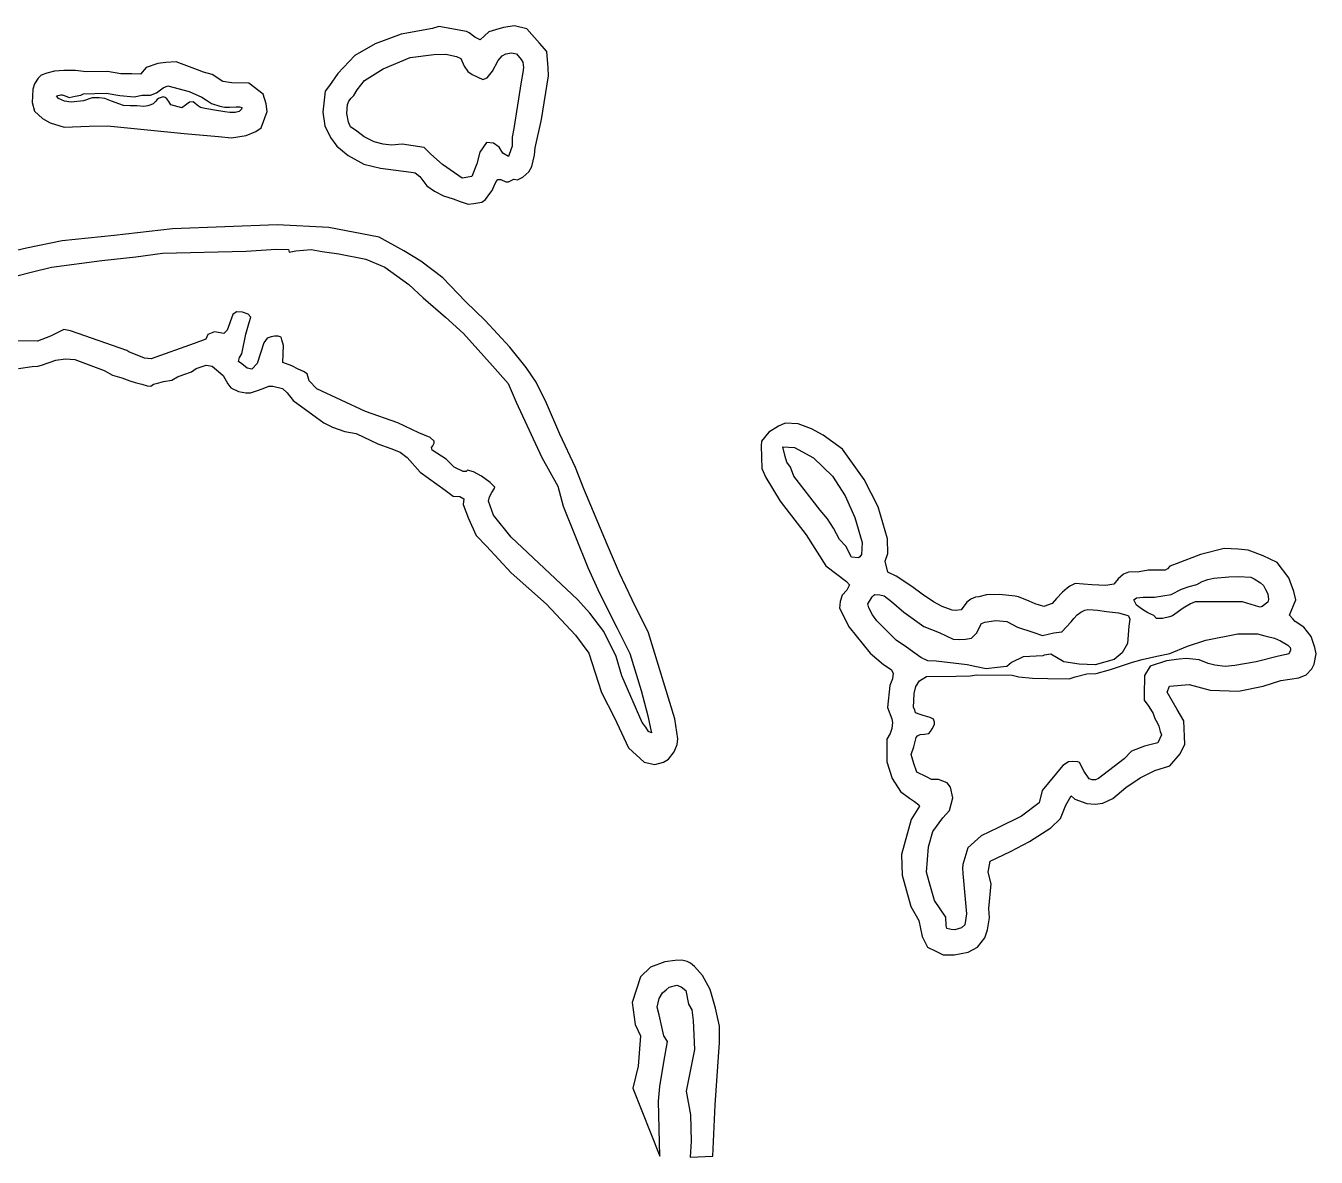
# Model space of a CAD drawing. Header units: metres. Extents: x 255476 to 378809, y 1739479 to 2227865.
# Drawn here: x 321804 to 324317, y 1908035 to 1910237 of the extents above; entities that cross this region are included whole.
import ezdxf

# ---------------------------------------------------------------- set-up
doc = ezdxf.new("R2010")
doc.units = ezdxf.units.M
doc.header["$MEASUREMENT"] = 0
doc.layers.add('MANGROOVE BUFFER ZONE', color=120, linetype='Continuous')

msp = doc.modelspace()

# ---------------------------------------------------------------- linework, layer by layer
at = {"layer": 'MANGROOVE BUFFER ZONE', "flags": 128}
for points in [[(322808.4, 1910054.4), (322821.6, 1910139.9), (322821.3, 1910155.2), (322818.7, 1910187.3), (322804.3, 1910203.3), (322779.5, 1910231.1), (322755.4, 1910237), (322734.3, 1910233.6), (322718.4, 1910229.2), (322705.8, 1910225.4), (322689.1, 1910209.7), (322678.7, 1910214.6), (322667.6, 1910223.2), (322662.2, 1910226.1), (322644.3, 1910229), (322619.7, 1910233.9), (322608.3, 1910235.5), (322596.1, 1910232), (322534.9, 1910220.8), (322484.1, 1910202.1), (322445.1, 1910179.2), (322412, 1910144.3), (322395.8, 1910121), (322387.1, 1910109.6), (322382.5, 1910068.9), (322386.1, 1910042.3), (322397.2, 1910019.6), (322409.9, 1910002.8), (322431.9, 1909984.3), (322462.3, 1909967.8), (322494.5, 1909960.2), (322554.6, 1909952.4), (322562.1, 1909951.1), (322571.6, 1909943.4), (322584.9, 1909925.8), (322600.2, 1909915), (322617.4, 1909906.1), (322636.2, 1909900.1), (322650.1, 1909895.3), (322665.5, 1909889.8), (322676.6, 1909891.1), (322691.9, 1909893.8), (322699.4, 1909899.1), (322707.9, 1909910.8), (322712.2, 1909916.3), (322716.4, 1909925.5), (322719.9, 1909934.2), (322723.5, 1909938), (322729, 1909938.1), (322738.7, 1909933.2), (322744, 1909933.2), (322754.7, 1909938.7), (322761.8, 1909937.5), (322771.8, 1909942.2), (322783.3, 1909952.8), (322789.6, 1909962.9), (322794.9, 1909985.2), (322796, 1909999.4)], [(322432.2, 1910049.5), (322429.5, 1910066.4), (322430.5, 1910083.8), (322433.1, 1910090.5), (322437.9, 1910096.1), (322443.1, 1910101.4), (322449.2, 1910112.3), (322463.4, 1910130.4), (322499.9, 1910153.2), (322552.7, 1910175.2), (322598.9, 1910181.3), (322622.1, 1910181.9), (322642.8, 1910177.2), (322651.2, 1910173.5), (322657.5, 1910158.4), (322664.6, 1910148.2), (322673.3, 1910142.3), (322694.2, 1910132.2), (322702.6, 1910135.9), (322712.9, 1910148.4), (322724.2, 1910169.3), (322731.9, 1910178.8), (322738.6, 1910182.3), (322750, 1910184.2), (322759.7, 1910182.3), (322769, 1910171.5), (322772, 1910166.5), (322773.1, 1910155.8), (322772.2, 1910145.8), (322768.5, 1910128.1), (322754.5, 1910037), (322751.2, 1910020.4), (322750.9, 1910003), (322745.2, 1909986.5), (322744.3, 1909982.7), (322732.7, 1909988.9), (322725.8, 1910000.9), (322714.7, 1910008.4), (322701.5, 1910009.6), (322688.1, 1909991), (322682.4, 1909968.3), (322672.5, 1909943.5), (322653.6, 1909940.2), (322615.4, 1909966.8), (322593, 1909986.9), (322580, 1910000.2), (322537.1, 1910006.6), (322516.4, 1910004.5), (322500.1, 1910006.6), (322482.7, 1910011.4), (322462.8, 1910021), (322448.5, 1910032.1), (322436.4, 1910040.6)], [(322266.6, 1910103.8), (322238.4, 1910125.3), (322205.1, 1910125.7), (322187.6, 1910128.9), (322167, 1910142.3), (322150.2, 1910146.7), (322138.6, 1910151), (322097.2, 1910167), (322076.5, 1910165.9), (322061.1, 1910163.7), (322038.8, 1910155.6), (322027.3, 1910143), (322010.4, 1910143.7), (321988.9, 1910143.7), (321963.1, 1910148.3), (321921.5, 1910147.3), (321901.2, 1910149.8), (321878.2, 1910149.8), (321860.3, 1910148.9), (321844.9, 1910144.9), (321834.2, 1910140.9), (321828.3, 1910135.1), (321821.3, 1910124.3), (321817.7, 1910113.5), (321816.7, 1910087.9), (321820.9, 1910070.7), (321836.7, 1910056.5), (321851.8, 1910048.3), (321878.8, 1910039.4), (321927.3, 1910041.9), (321963, 1910042.1), (322112.3, 1910027.7), (322179.3, 1910021.8), (322204.9, 1910018.7), (322233.1, 1910023.6), (322252.1, 1910031.2), (322262.5, 1910038.4), (322274.1, 1910070), (322272.3, 1910085.4)], [(321863.7, 1910100.6), (321872.4, 1910102.9), (321874.5, 1910102.9), (321875.1, 1910102.9), (321881.1, 1910100.4), (321888.8, 1910097.3), (321900.5, 1910099.8), (321911.5, 1910101.7), (321916.4, 1910104.8), (321960.4, 1910106.2), (321987.3, 1910101.5), (322015.4, 1910098.8), (322030.6, 1910101.9), (322047.2, 1910101.9), (322058.5, 1910106.4), (322071.8, 1910116.4), (322080.6, 1910119.9), (322122.4, 1910108.9), (322146.7, 1910098.4), (322156.2, 1910092.4), (322165.8, 1910085.6), (322181.9, 1910080.4), (322191.2, 1910078.9), (322201.1, 1910078.9), (322213.7, 1910079.1), (322220.3, 1910079.1), (322224.6, 1910077.7), (322224.2, 1910074.8), (322219.9, 1910070), (322211.6, 1910068), (322201.3, 1910068.2), (322192, 1910069.4), (322171.5, 1910072.9), (322160.8, 1910074.8), (322152.7, 1910075.8), (322144.5, 1910078.3), (322140.6, 1910080.4), (322134.1, 1910086), (322130.2, 1910089.3), (322123, 1910088.4), (322114.9, 1910082.4), (322107.7, 1910077.1), (322086.8, 1910083.2), (322082.5, 1910089.6), (322078.8, 1910094.7), (322075.3, 1910097.6), (322071.6, 1910098.5), (322063.7, 1910096.2), (322059.7, 1910093.6), (322056.7, 1910089.7), (322052.1, 1910085.1), (322047.6, 1910083.1), (322041.6, 1910081.3), (322034.1, 1910080.2), (322020.5, 1910081.5), (322007.4, 1910081), (321994.6, 1910082), (321970.8, 1910090.4), (321957.9, 1910095.4), (321947.1, 1910097), (321933.6, 1910097), (321916.7, 1910091), (321892.2, 1910088.5), (321879.7, 1910090.6), (321867.9, 1910095.4)], [(324264.8, 1909089.6), (324277.2, 1909119.7), (324273.1, 1909135.8), (324263.6, 1909162.2), (324240.7, 1909192.6), (324213.5, 1909205.2), (324184, 1909216.5), (324164.7, 1909218.6), (324137.4, 1909219.6), (324091.3, 1909208.1), (324044.3, 1909189.9), (324032, 1909185.4), (324027.3, 1909179.9), (324022.5, 1909177.4), (324009, 1909177.4), (323989.5, 1909177.4), (323971.7, 1909173.9), (323951.4, 1909173.4), (323941.7, 1909169.4), (323930.9, 1909160.4), (323922.6, 1909150.4), (323907.1, 1909147.4), (323880.1, 1909149.1), (323847.3, 1909151.6), (323837.3, 1909146.1), (323831.8, 1909142.3), (323822.5, 1909134.6), (323811.3, 1909122.3), (323802.8, 1909112.6), (323786.5, 1909106.8), (323769.8, 1909112.1), (323757.8, 1909117.1), (323736.8, 1909125.6), (323730.3, 1909126.8), (323700, 1909130.3), (323675, 1909129.3), (323659.9, 1909125.5), (323653.5, 1909124.8), (323644.5, 1909121), (323636.5, 1909115.3), (323625.4, 1909100.2), (323614.4, 1909098.9), (323607.9, 1909099.9), (323588.1, 1909106.4), (323571.6, 1909115.6), (323549.3, 1909130.7), (323529.5, 1909145.6), (323499, 1909165.7), (323482.7, 1909173.3), (323477.2, 1909194.9), (323482.4, 1909209.8), (323482, 1909238.3), (323463.7, 1909300.6), (323436.8, 1909353.8), (323394.4, 1909412.8), (323357, 1909439.9), (323334.2, 1909452.8), (323308.2, 1909462), (323282.8, 1909463.3), (323269.6, 1909457.7), (323250.6, 1909446), (323236.9, 1909428.8), (323236.3, 1909419.5), (323237.6, 1909375.6), (323245.4, 1909358.1), (323273.1, 1909311.9), (323323.7, 1909246.2), (323362, 1909186), (323402.1, 1909155.1), (323407.8, 1909149.1), (323403, 1909138.3), (323393.7, 1909128.9), (323389.9, 1909116.4), (323388.7, 1909103.6), (323407.1, 1909066.5), (323448.4, 1909016.1), (323474.3, 1908993.8), (323489.1, 1908984), (323493.1, 1908977.1), (323491.8, 1908966.2), (323486.3, 1908953), (323481.9, 1908910.4), (323490.4, 1908888.3), (323492, 1908881.1), (323490.2, 1908869.1), (323487.1, 1908859.3), (323480.6, 1908848.8), (323480.4, 1908804.2), (323491.1, 1908771.9), (323507.4, 1908746.4), (323525, 1908733.8), (323534.6, 1908727.2), (323543.1, 1908721), (323544.4, 1908717.8), (323528.2, 1908692.3), (323509.2, 1908623.8), (323510.5, 1908583.8), (323527.2, 1908523.1), (323543.3, 1908495.5), (323549.2, 1908464.4), (323559.9, 1908443.4), (323576, 1908435.8), (323590.3, 1908428.9), (323611.5, 1908428.9), (323638.8, 1908434), (323657, 1908443.4), (323671.3, 1908461.5), (323676.5, 1908477.7), (323680.7, 1908500.9), (323679.4, 1908519), (323683.8, 1908566.9), (323677.9, 1908589.8), (323681.9, 1908610.9), (323721.6, 1908630), (323758.6, 1908649.1), (323799.9, 1908675.6), (323818.7, 1908694.2), (323829.2, 1908719.9), (323839.9, 1908738), (323846.7, 1908731.9), (323869.9, 1908723), (323886.6, 1908721.7), (323901.4, 1908723.7), (323920.7, 1908733.1), (323946.3, 1908754.7), (323974, 1908773.3), (324002.8, 1908787.2), (324031.7, 1908796.4), (324051.8, 1908820), (324060.7, 1908838.8), (324059.1, 1908884.2), (324045.7, 1908906.2), (324026.4, 1908940.2), (324031.2, 1908951.4), (324069.1, 1908955.1), (324110.4, 1908943.7), (324165.7, 1908942), (324213.2, 1908951.5), (324248.1, 1908962.7), (324282.8, 1908968), (324297.4, 1908973.7), (324308.3, 1908985.5), (324312.7, 1908994.7), (324316.7, 1909014.8), (324314.3, 1909026.7), (324307.1, 1909048.6), (324292.9, 1909066.3), (324275.8, 1909077.3), (324271.4, 1909082.5)], [(323431.5, 1909208.1), (323428.2, 1909203.2), (323425.5, 1909201.5), (323412, 1909203), (323400.6, 1909224.2), (323388.8, 1909237.1), (323376.7, 1909259.3), (323365.4, 1909277.4), (323351.1, 1909294.2), (323299.5, 1909360.5), (323293.4, 1909378), (323285.9, 1909387.6), (323283, 1909398.5), (323278.2, 1909417.2), (323300.8, 1909416.2), (323337.7, 1909396.4), (323375.1, 1909360.4), (323399.3, 1909322.4), (323418.4, 1909280.1), (323432.5, 1909231.1)], [(323961.4, 1909119.7), (323967.1, 1909123.4), (323979.5, 1909125.2), (324001.9, 1909125.2), (324034.4, 1909130), (324054.6, 1909140.2), (324069.2, 1909145.8), (324084.4, 1909149.6), (324094.6, 1909155.3), (324105.6, 1909159.3), (324117.6, 1909161.8), (324146.3, 1909164.2), (324165.5, 1909164.9), (324189.2, 1909163.6), (324195.7, 1909160.3), (324208.3, 1909152.6), (324214.2, 1909147.8), (324217.7, 1909140), (324222.5, 1909131.4), (324224, 1909120.1), (324222.2, 1909114.9), (324211.8, 1909106.8), (324207.8, 1909105.4), (324198.5, 1909107.9), (324190.2, 1909110.5), (324173.1, 1909115.7), (324147, 1909115.6), (324119.6, 1909115.6), (324081, 1909116.1), (324072.1, 1909111.7), (324057.4, 1909103.4), (324037.2, 1909088.8), (324031, 1909086.7), (324017.4, 1909083.3), (324005.9, 1909083.4), (324000.8, 1909089.5), (323989, 1909094.3), (323978.4, 1909101.1), (323967, 1909109.3)], [(323735, 1909066.4), (323765, 1909056.5), (323784.1, 1909050.5), (323806, 1909055.6), (323821.5, 1909057.6), (323839.5, 1909076.7), (323844.8, 1909083.6), (323851.5, 1909090.3), (323858.6, 1909096), (323866, 1909099.4), (323872.2, 1909101), (323882.4, 1909100.4), (323891.1, 1909099.6), (323908.3, 1909096.9), (323931.7, 1909094.4), (323947.8, 1909089.8), (323951.4, 1909088.8), (323953.6, 1909082.2), (323952.1, 1909068.5), (323949.4, 1909035), (323938.6, 1909016.5), (323923.4, 1909003.4), (323886.5, 1908993.5), (323854.9, 1908994.5), (323825.5, 1908999.3), (323799.7, 1909014.2), (323787.1, 1909012.2), (323784.4, 1909011), (323746, 1909008.9), (323723.3, 1908997.4), (323714.4, 1908989.8), (323695.4, 1908987.7), (323674.4, 1908985.4), (323651.9, 1908989.7), (323637.1, 1908993), (323576.6, 1909000.5), (323560.3, 1909000.9), (323546.7, 1909007.3), (323518.9, 1909027.3), (323498.7, 1909041), (323461.4, 1909078.9), (323453, 1909090.4), (323445.7, 1909104.4), (323443.5, 1909111.7), (323448.4, 1909119.1), (323452.1, 1909125.6), (323455.1, 1909128.9), (323457, 1909130), (323467.2, 1909129.2), (323475.8, 1909127.3), (323490, 1909116.2), (323513.8, 1909095.5), (323552.9, 1909067.7), (323582.9, 1909056.4), (323610.1, 1909043.2), (323621.2, 1909042.7), (323633.9, 1909043.3), (323645.6, 1909044.8), (323655.3, 1909055.1), (323664.7, 1909073.4), (323671.3, 1909076.4), (323693.1, 1909079.6), (323714.6, 1909077.7)], [(323724.6, 1908973), (323737.4, 1908969.9), (323764.1, 1908967.1), (323794.2, 1908966.3), (323835.5, 1908966), (323847.5, 1908969.6), (323870.1, 1908975.5), (323888.5, 1908976.3), (323916.1, 1908984.4), (323958.7, 1908998.6), (323977.6, 1909003.3), (324006.6, 1909009.8), (324031.7, 1909015.1), (324066.4, 1909029.2), (324101.9, 1909041.2), (324164.3, 1909053.2), (324202.1, 1909053.6), (324216.5, 1909049.9), (324235.6, 1909044.8), (324247.3, 1909039.9), (324261.2, 1909031.4), (324266.1, 1909027.1), (324266.6, 1909023.8), (324266.6, 1909021.7), (324264.7, 1909017), (324262.9, 1909014.9), (324258.5, 1909013.4), (324243.2, 1909010), (324199.9, 1908999.1), (324158.2, 1908991.9), (324139.2, 1908990.2), (324119.1, 1908992.8), (324106.6, 1908996), (324088.7, 1909002.7), (324076.4, 1909003.9), (324063.2, 1909005.8), (324050.1, 1909004.3), (324024.9, 1909001.2), (323993.7, 1908990.6), (323982.5, 1908972.7), (323981.7, 1908935), (323981.8, 1908924.4), (323990.7, 1908912.3), (323999.1, 1908898.2), (324002.7, 1908888.6), (324007.5, 1908879.9), (324010.1, 1908873.9), (324013.2, 1908863.7), (324015.8, 1908856.9), (324008.4, 1908841.1), (323982.1, 1908835), (323956.9, 1908825.4), (323942.8, 1908810.5), (323892.9, 1908772), (323886.7, 1908769.4), (323880.7, 1908769.1), (323874.9, 1908771.4), (323865, 1908785.5), (323855.7, 1908803.4), (323852.7, 1908804.3), (323843, 1908804.8), (323834.5, 1908804.4), (323823.4, 1908797.3), (323783.3, 1908748.5), (323777.6, 1908724.8), (323742.9, 1908698.8), (323697, 1908676.1), (323664.1, 1908660.2), (323638.6, 1908636.7), (323628.5, 1908604.3), (323628.3, 1908597.4), (323628.9, 1908586.8), (323635.6, 1908508.7), (323632.5, 1908487), (323626.1, 1908481.1), (323613, 1908477.2), (323606.1, 1908478.1), (323597.4, 1908479.8), (323596.3, 1908485.7), (323595.5, 1908502.1), (323573.6, 1908534.7), (323563, 1908570.5), (323557.6, 1908589.7), (323562, 1908638.7), (323570.4, 1908668.5), (323589.8, 1908695.6), (323602.6, 1908709.6), (323609, 1908734.4), (323604.6, 1908755.1), (323598, 1908763.5), (323581.3, 1908770.1), (323567.8, 1908770.3), (323557.8, 1908775), (323539.2, 1908784.5), (323533.4, 1908801), (323527.9, 1908818.9), (323533, 1908833.3), (323537.6, 1908851.8), (323540.6, 1908855.2), (323545.6, 1908857.4), (323554.1, 1908858.1), (323562.3, 1908859.7), (323565.6, 1908863.5), (323569, 1908868.5), (323573.3, 1908876.8), (323573.2, 1908881.7), (323571.8, 1908887.3), (323565.3, 1908890.9), (323551.2, 1908894.4), (323545.9, 1908896.5), (323536.6, 1908899.5), (323535.4, 1908905.5), (323532.7, 1908910), (323533.8, 1908937.3), (323537.4, 1908950.7), (323544.1, 1908962), (323557.9, 1908970.3), (323615.4, 1908971.2), (323642.7, 1908971.6), (323656.2, 1908973.4)], [(323037.6, 1908312.2), (323033.7, 1908326.7), (323037.6, 1908343.5), (323044, 1908354.5), (323051.3, 1908360.3), (323057, 1908366), (323071.9, 1908369.4), (323080.3, 1908366.7), (323089.5, 1908359.5), (323094.8, 1908332.8), (323101.3, 1908321.8), (323103.6, 1908301.2), (323106.2, 1908244.3), (323090, 1908163.1), (323098.3, 1908117.3), (323099.8, 1908065.9), (323097.8, 1908034.9), (323141.9, 1908037), (323146.4, 1908136.7), (323154.8, 1908257.8), (323154.6, 1908290.1), (323147.4, 1908324.9), (323136.7, 1908361.4), (323121.7, 1908388.8), (323105.9, 1908406.1), (323098.1, 1908412.5), (323092.2, 1908415.6), (323081.8, 1908418.3), (323068.4, 1908418), (323048.5, 1908415.2), (323020.7, 1908404.8), (323001.2, 1908385.8), (322985, 1908335.9), (322990.8, 1908293.3), (323001.2, 1908271), (322996.2, 1908211.7), (322986.1, 1908168.9), (323039, 1908037.1), (323035.9, 1908144.1), (323038.7, 1908172.7), (323046.6, 1908219.5), (323053.5, 1908260.2), (323046.6, 1908271.2)]]:
    msp.add_lwpolyline(points, close=True, dxfattribs=at)
for points in [[(321789.8, 1909570.2), (321816.7, 1909573.6), (321827.3, 1909574.5), (321834.9, 1909576.6), (321862.4, 1909586.4), (321881.4, 1909588.8), (321899.4, 1909587.8), (321956.5, 1909566), (321972.8, 1909557.2), (321991, 1909551.5), (322006.9, 1909546.2), (322017, 1909542.7), (322030.1, 1909539.5), (322040.7, 1909536.2), (322047.6, 1909535.8), (322052.9, 1909539.7), (322063.5, 1909542.3), (322072.5, 1909544.8), (322088.6, 1909547), (322099.6, 1909553.7), (322111.6, 1909558.6), (322126.9, 1909563.8), (322136, 1909570), (322155.2, 1909576.5), (322167.2, 1909574.8), (322188.3, 1909556.3), (322197.8, 1909540.4), (322203.6, 1909532.6), (322218.6, 1909525.4), (322232.6, 1909522.8), (322242, 1909522.8), (322253.4, 1909526.4), (322266.4, 1909531.3), (322277.1, 1909535.5), (322284.9, 1909535.8), (322304.1, 1909531.3), (322312.9, 1909522.8), (322324.6, 1909507.6), (322369.9, 1909474.5), (322384.3, 1909464.5), (322401.2, 1909456), (322425.2, 1909447.2), (322447.7, 1909443.7), (322489.3, 1909423.5), (322515, 1909414.1), (322533.2, 1909407.3), (322546.5, 1909396.5), (322571.9, 1909367.9), (322620.9, 1909333), (322636.4, 1909321.7), (322649.3, 1909320.9), (322657.1, 1909316.6), (322656, 1909305.5), (322666.4, 1909278.3), (322681, 1909244.9), (322701, 1909224.3), (322749.4, 1909172.3), (322817.9, 1909111.1), (322874.2, 1909050.8), (322900.5, 1909016.2), (322925.2, 1908939.4), (322950.4, 1908890.3), (322977.9, 1908831.5), (323008.2, 1908803.7), (323028.7, 1908799.3), (323045.7, 1908803.9), (323055.5, 1908809.6), (323066.8, 1908823.6), (323072.4, 1908837.8), (323073.6, 1908848.9), (323068.1, 1908887.9), (323016.5, 1909055.7), (322984.6, 1909119.7), (322960.3, 1909171.9), (322936.9, 1909226), (322891, 1909335.8), (322874.3, 1909377.4), (322843.9, 1909441.9), (322818.1, 1909502.8), (322798, 1909543.3), (322778.6, 1909572.1), (322746.7, 1909611.5), (322698.9, 1909663.6), (322660.1, 1909700.7), (322616.3, 1909746.7), (322573.4, 1909778.6), (322540.1, 1909799.3), (322492.3, 1909825.7), (322394.5, 1909844.2), (322293.3, 1909849.6), (322089.9, 1909841.5), (321975.9, 1909828.9), (321875.1, 1909818.6), (321805.6, 1909804), (321732.6, 1909787.6)], [(321735.2, 1909737.5), (321814.4, 1909757.4), (321853.9, 1909767), (321952.4, 1909780.1), (322018.5, 1909787.5), (322070.2, 1909794.7), (322233, 1909798.1), (322291.8, 1909802.1), (322315.4, 1909801.4), (322316.9, 1909796.2), (322329.8, 1909799.2), (322360, 1909801.8), (322381.2, 1909797.7), (322413.8, 1909793.3), (322466.3, 1909782.5), (322503.4, 1909767.3), (322550.2, 1909733.3), (322578.1, 1909707.4), (322621.4, 1909669.8), (322656.7, 1909638.4), (322712.8, 1909575.4), (322743.6, 1909540.5), (322759, 1909504.4), (322809.1, 1909396.8), (322839.9, 1909340.8), (322850.7, 1909301.8), (322898.5, 1909182.7), (322920.9, 1909132.4), (322955.9, 1909064.3), (322980.3, 1909015.5), (323002.1, 1908943.1), (323015.4, 1908894.2), (323020.6, 1908869.5), (323022.6, 1908860.8), (323016.6, 1908863.6), (323011.2, 1908871.6), (323004.3, 1908880.8), (322964.4, 1908971.9), (322953.4, 1909009.4), (322929.7, 1909057.9), (322902.2, 1909093.9), (322878.7, 1909120.6), (322749.4, 1909241.9), (322714.5, 1909284.4), (322705.4, 1909311.8), (322706.8, 1909320.3), (322711.3, 1909328.6), (322715.9, 1909335.6), (322717.3, 1909338.7), (322708.1, 1909348.1), (322691.2, 1909360.2), (322675.6, 1909368.9), (322664.5, 1909371.8), (322661.3, 1909369.4), (322655.7, 1909369.4), (322638, 1909377.9), (322622.4, 1909393.8), (322595.6, 1909411), (322594.2, 1909416.1), (322596.4, 1909419.7), (322599.5, 1909424.4), (322599.4, 1909428.8), (322591.5, 1909435.7), (322569.6, 1909445), (322528.7, 1909463.9), (322465.8, 1909486.3), (322370.8, 1909530.7), (322356.1, 1909546.1), (322352, 1909559.4), (322345, 1909564.4), (322334.4, 1909568.9), (322322.2, 1909575), (322304.5, 1909581.8), (322306.1, 1909614.9), (322302.7, 1909625.8), (322301.3, 1909630.8), (322295.7, 1909632.8), (322288.5, 1909633), (322281.6, 1909631.8), (322274.2, 1909629.2), (322267.7, 1909620), (322254.4, 1909579.4), (322244.2, 1909568.6), (322235, 1909570.5), (322224.8, 1909578.8), (322218, 1909583.4), (322220.5, 1909591.3), (322225.1, 1909598.6), (322232.6, 1909636.6), (322238.8, 1909659.3), (322242.3, 1909669.7), (322237.2, 1909676), (322225.8, 1909679.9), (322214.7, 1909680.5), (322207.6, 1909675.4), (322196, 1909644.3), (322189.6, 1909638.2), (322171.5, 1909641.4), (322158.6, 1909636.2), (322154.6, 1909627), (322132.3, 1909618.6), (322048.2, 1909589), (322035.3, 1909589.8), (322004.6, 1909602.3), (322000.9, 1909604.9), (321891.3, 1909643.4), (321878.5, 1909646.1), (321852.2, 1909633.2), (321826.7, 1909623.3), (321779.3, 1909623.8)]]:
    msp.add_lwpolyline(points, dxfattribs=at)

doc.saveas('drawing.dxf')
